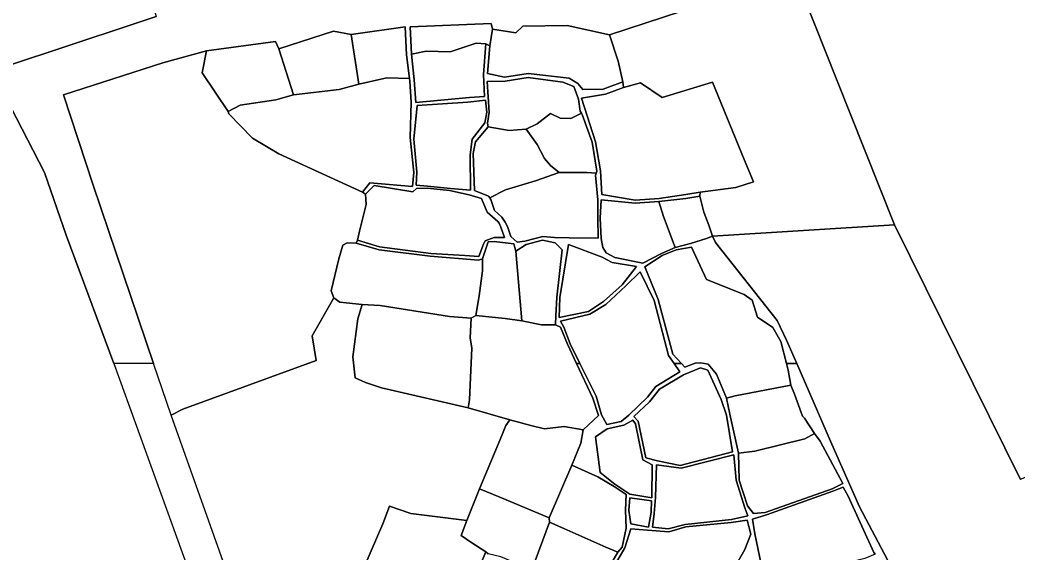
# Model space of a CAD drawing. Extents: x 544494 to 549037, y 1840490 to 1845220.
# Drawn here: x 547645.1 to 547872.5, y 1841956.8 to 1842078.3 of the extents above; entities that cross this region are included whole.
import ezdxf

# ---------------------------------------------------------------- set-up
doc = ezdxf.new("R2010")
doc.units = 0
doc.layers.add('Level 30', color=7, linetype='Continuous')

msp = doc.modelspace()

# ---------------------------------------------------------------- linework, layer by layer
at = {"layer": 'Level 30'}
for points in [[(547667.19, 1842109.15), (547668.12, 1842104.64), (547671.58, 1842091.25), (547675.15, 1842081.87), (547676.0167, 1842079.5834), (547676.2, 1842079.1), (547670.673, 1842077.266), (547627.56, 1842062.96), (547626.93, 1842065.07), (547626.39, 1842067.61), (547622.94, 1842066.91), (547621.08, 1842067.55), (547621.06, 1842067.6), (547598.33, 1842134.55), (547651.15, 1842154.88), (547658.42, 1842145.4), (547658.43, 1842143.45), (547655.69, 1842140.14), (547657.71, 1842133.86), (547659.99, 1842126.88), (547662.22, 1842124.2), (547665.55, 1842122.97), (547666.88, 1842117.83)], [(547908.58, 1842133.82), (547911.34, 1842127.82), (547952.61, 1842054.81), (547967.28, 1842024.23), (547964.25, 1842022.29), (547958.37, 1842019.14), (547956.58, 1842017.85), (547955.88, 1842018.79), (547952.74, 1842016.59), (547950.11, 1842014.77), (547946.5, 1842012.5), (547932.85, 1842002.88), (547930.05, 1842000.68), (547923.46, 1841996.69), (547920.88, 1841995.3), (547920.31, 1841996.37), (547911.46, 1841991.25), (547907.32, 1841989.42), (547903.19, 1841987.27), (547873.07, 1841973.57), (547844.39, 1842031.65), (547831.01, 1842065.21), (547821.78, 1842088.57), (547836.51, 1842095.6)], [(547844.39, 1842031.65), (547802.94, 1842029.01), (547802.1, 1842031.53), (547800.94, 1842034.52), (547800.05, 1842038.13), (547800.11, 1842039.07), (547808.25, 1842040.14), (547812.25, 1842041.44), (547810.15, 1842046.5), (547802.94, 1842064.14), (547791.47, 1842060.59), (547786.51, 1842063.97), (547782.67, 1842062.93), (547782.45, 1842064.21), (547781.42, 1842068.92), (547779.44, 1842074.87), (547816.82, 1842087.19), (547821.78, 1842088.57), (547831.01, 1842065.21)], [(547720.59, 1842074.99), (547722.37, 1842063.69), (547717.86, 1842062.48), (547707.44, 1842061.25), (547704.08, 1842071.75), (547716.59, 1842075.72)], [(547728.74, 1842065.11), (547722.37, 1842063.69), (547720.59, 1842074.99), (547732.87, 1842076.7), (547733.18, 1842070.37), (547733.86, 1842064.99)], [(547752.79, 1842076.18), (547752.22, 1842072.43), (547751.3, 1842072.85), (547749.07, 1842073), (547743.13, 1842071.04), (547737.68, 1842071.16), (547734.35, 1842070.53), (547734.05, 1842076.73), (547752.47, 1842077.48)], [(547779.44, 1842074.87), (547781.42, 1842068.92), (547782.45, 1842064.21), (547778.03, 1842062.51), (547773.4, 1842062.48), (547772.24, 1842063.84), (547770.23, 1842065.02), (547760.94, 1842066.09), (547755.5, 1842065.22), (547751.65, 1842066.08), (547752.22, 1842072.43), (547752.79, 1842076.18), (547758.13, 1842075.39), (547759.73, 1842076.91), (547769.78, 1842077.01)], [(547704.08, 1842071.75), (547707.44, 1842061.25), (547703.45, 1842060.12), (547695.34, 1842058.86), (547692.58, 1842057.4), (547686.61, 1842066.21), (547687.62, 1842071.25), (547703.37, 1842073.41)], [(547723.86, 1842038.57), (547724.04, 1842036.21), (547722.5, 1842030.2), (547722.03, 1842028.09), (547721.7, 1842027.41), (547719.67, 1842027.55), (547718.68, 1842027), (547717.8, 1842023.88), (547716.06, 1842016.6), (547716.63, 1842015.02), (547711.68, 1842006.35), (547712.6, 1842000.68), (547682.26, 1841989.62), (547679.56, 1841988.26), (547675.58, 1842000), (547661.79, 1842040.62), (547655.03, 1842061.22), (547677.66, 1842068.53), (547687.62, 1842071.25), (547686.61, 1842066.21), (547692.58, 1842057.4), (547692.75, 1842056.93), (547698.14, 1842051.34), (547704.13, 1842047.78), (547723.19, 1842039.03)], [(547734.35, 1842070.53), (547737.68, 1842071.16), (547743.13, 1842071.04), (547749.07, 1842073), (547751.3, 1842072.85), (547750.73, 1842065.9), (547750.97, 1842060.84), (547747.57, 1842060.6), (547735.35, 1842059.47), (547734.97, 1842064.64)], [(547734.05, 1842051.5), (547734.89, 1842043.57), (547734.56, 1842040.32), (547724.87, 1842041.22), (547723.19, 1842039.03), (547704.13, 1842047.78), (547698.14, 1842051.34), (547692.75, 1842056.93), (547692.58, 1842057.4), (547695.34, 1842058.86), (547703.45, 1842060.12), (547707.44, 1842061.25), (547717.86, 1842062.48), (547722.37, 1842063.69), (547728.74, 1842065.11), (547733.86, 1842064.99), (547733.93, 1842064.37), (547734.29, 1842059.53)], [(547770.28, 1842028.66), (547776.9, 1842028.61), (547776.76, 1842033.12), (547776.78, 1842037.28), (547776.26, 1842042.94), (547776.4, 1842043.37), (547776.54, 1842043.84), (547775.5, 1842050.43), (547773.22, 1842056.72), (547773.03, 1842057.06), (547772.77, 1842057.53), (547772.42, 1842060.23), (547771.33, 1842063.16), (547768.85, 1842064.15), (547760.95, 1842065.2), (547755.71, 1842064.33), (547751.58, 1842064.26), (547752.01, 1842057.29), (547751.62, 1842054.79), (547751.78, 1842053.96), (547748.93, 1842050.54), (547748.38, 1842047.84), (547748.69, 1842039.44), (547751.88, 1842038.13), (547752.16, 1842037.75), (547752.43, 1842037.37), (547753.27, 1842034.89), (547754.95, 1842033.36), (547755.64, 1842032.24), (547756.2, 1842031.23), (547756.96, 1842028.95), (547758.43, 1842027.69), (547760.17, 1842027.93), (547764.27, 1842028.96), (547766.92, 1842028.75)], [(547762.95, 1842054.63), (547760.46, 1842053.41), (547760.41, 1842053.38), (547756.61, 1842053.11), (547751.78, 1842053.96), (547751.62, 1842054.79), (547752.01, 1842057.29), (547751.58, 1842064.26), (547755.71, 1842064.33), (547760.95, 1842065.2), (547768.85, 1842064.15), (547771.33, 1842063.16), (547772.42, 1842060.23), (547772.77, 1842057.53), (547773.03, 1842057.06), (547770.6, 1842055.87), (547768.22, 1842055.9), (547766.04, 1842057.01)], [(547808.25, 1842040.14), (547800.11, 1842039.07), (547796.84, 1842038.5), (547790.74, 1842037.63), (547785.32, 1842037.25), (547777.71, 1842038.5), (547777.42, 1842043.88), (547776.22, 1842050.56), (547773.05, 1842060.45), (547778.5, 1842061.37), (547782.67, 1842062.93), (547786.51, 1842063.97), (547791.47, 1842060.59), (547802.94, 1842064.14), (547810.15, 1842046.5), (547812.25, 1842041.44)], [(547747.14, 1842059.59), (547751.23, 1842060.05), (547751.48, 1842057.28), (547751.03, 1842054.82), (547748.15, 1842051.1), (547747.74, 1842047.57), (547747.8, 1842039.54), (547743.21, 1842039.91), (547738.01, 1842040.45), (547735.41, 1842040.62), (547735.53, 1842043.58), (547734.85, 1842051.12), (547735.63, 1842058.78)], [(547751.23, 1842060.05), (547747.14, 1842059.59), (547735.63, 1842058.78), (547734.85, 1842051.12), (547735.53, 1842043.58), (547735.41, 1842040.62), (547738.01, 1842040.45), (547743.21, 1842039.91), (547747.8, 1842039.54), (547747.74, 1842047.57), (547748.15, 1842051.1), (547751.03, 1842054.82), (547751.48, 1842057.28)], [(547773.22, 1842056.72), (547775.5, 1842050.43), (547776.54, 1842043.84), (547776.4, 1842043.37), (547774.28, 1842043.53), (547768, 1842043.54), (547766.02, 1842045.17), (547764.62, 1842046.74), (547762.99, 1842049.95), (547760.46, 1842053.41), (547762.95, 1842054.63), (547766.04, 1842057.01), (547768.22, 1842055.9), (547770.6, 1842055.87), (547773.03, 1842057.06)], [(547755.72, 1842039.58), (547752.16, 1842037.75), (547751.88, 1842038.13), (547748.69, 1842039.44), (547748.38, 1842047.84), (547748.93, 1842050.54), (547751.78, 1842053.96), (547756.61, 1842053.11), (547760.41, 1842053.38), (547760.46, 1842053.41), (547762.99, 1842049.95), (547764.62, 1842046.74), (547766.02, 1842045.17), (547768, 1842043.54), (547762.6, 1842041.66)], [(547776.9, 1842028.61), (547770.28, 1842028.66), (547766.92, 1842028.75), (547764.27, 1842028.96), (547760.17, 1842027.93), (547758.43, 1842027.69), (547756.96, 1842028.95), (547756.2, 1842031.23), (547755.64, 1842032.24), (547754.95, 1842033.36), (547753.27, 1842034.89), (547752.43, 1842037.37), (547752.16, 1842037.75), (547755.72, 1842039.58), (547762.6, 1842041.66), (547768, 1842043.54), (547774.28, 1842043.53), (547776.4, 1842043.37), (547776.26, 1842042.94), (547776.78, 1842037.28), (547776.76, 1842033.12)], [(547755.49, 1842028.74), (547753.14, 1842028.7), (547751.12, 1842027.97), (547750.72, 1842027.23), (547749.65, 1842024.38), (547746.51, 1842024.59), (547738.71, 1842025.05), (547727.02, 1842026.61), (547722.03, 1842028.09), (547722.5, 1842030.2), (547724.04, 1842036.21), (547723.86, 1842038.57), (547725.81, 1842040.54), (547734.66, 1842039.14), (547735.46, 1842039.86), (547737.95, 1842039.96), (547743, 1842039.42), (547747.51, 1842038.47), (547750.28, 1842037.58), (547751.59, 1842034.47), (547754.02, 1842032.34), (547754.28, 1842032.02), (547754.72, 1842031.12)], [(547790.69, 1842036.9), (547791.73, 1842033.48), (547794.37, 1842026.42), (547791.26, 1842025.11), (547787.01, 1842022.9), (547780.68, 1842024.18), (547778.68, 1842025.22), (547777.94, 1842026.45), (547777.54, 1842028.47), (547777.3, 1842033.15), (547777.56, 1842037.33), (547785.32, 1842036.55)], [(547800.05, 1842038.13), (547800.94, 1842034.52), (547802.1, 1842031.53), (547802.94, 1842029.01), (547801.54, 1842028.5), (547797.88, 1842027.37), (547794.37, 1842026.42), (547791.73, 1842033.48), (547790.69, 1842036.9), (547796.87, 1842037.65)], [(547755.69, 1842010.24), (547749, 1842010.99), (547749.78, 1842015.46), (547750.49, 1842021.13), (547750.48, 1842023.86), (547751.8, 1842027.76), (547753.14, 1842027.81), (547757.67, 1842027.31), (547758.07, 1842025.59), (547759.48, 1842009.71)], [(547760.47, 1842027.13), (547764.19, 1842028.11), (547767.09, 1842027.53), (547768.63, 1842025.93), (547767.43, 1842015.13), (547767.2, 1842010.92), (547767.11, 1842008.84), (547763.98, 1842008.81), (547759.48, 1842009.71), (547758.07, 1842025.59)], [(547749.78, 1842015.46), (547749, 1842010.99), (547747.96, 1842010.33), (547743.03, 1842010.7), (547727.2, 1842013.2), (547723.1, 1842013.43), (547718.04, 1842014), (547716.63, 1842015.02), (547716.06, 1842016.6), (547717.8, 1842023.88), (547718.68, 1842027), (547719.67, 1842027.55), (547721.7, 1842027.41), (547726.99, 1842025.94), (547738.61, 1842024.48), (547749.63, 1842023.59), (547750.48, 1842023.86), (547750.49, 1842021.13)], [(547767.98, 1842010.53), (547768.14, 1842015.04), (547770.11, 1842027.1), (547777.77, 1842024.22), (547780.02, 1842023.04), (547785.58, 1842022.1), (547782.36, 1842017.95), (547778.11, 1842014.12), (547774.66, 1842011.84)], [(547768.14, 1842015.04), (547767.98, 1842010.53), (547774.66, 1842011.84), (547778.11, 1842014.12), (547782.36, 1842017.95), (547785.58, 1842022.1), (547780.02, 1842023.04), (547777.77, 1842024.22), (547770.11, 1842027.1)], [(547808.08, 1841992.63), (547806.12, 1841992.09), (547805.97, 1841992.54), (547803.82, 1841997.62), (547801.95, 1841999.85), (547800.29, 1842000.17), (547798.99, 1842000.11), (547796.61, 1841999.2), (547795.88, 1842000), (547793.89, 1842002.18), (547790.55, 1842014.62), (547787.53, 1842022.03), (547791.41, 1842024.59), (547794.67, 1842025.89), (547798.13, 1842026.51), (547801.57, 1842019.17), (547810.11, 1842015.78), (547811.97, 1842014.45), (547813.18, 1842010.6), (547816.64, 1842008.2), (547818.5, 1842005.03), (547819.76, 1842000), (547820.15, 1841998.47), (547820.79, 1841995.12)], [(547782.08, 1841986.84), (547778.81, 1841986.15), (547777.66, 1841988.3), (547776.38, 1841992.57), (547772.71, 1842000), (547772.7, 1842000), (547770.5, 1842004.47), (547769.04, 1842008.3), (547768.32, 1842009.68), (547774.98, 1842011.25), (547778.61, 1842013.45), (547783.14, 1842017.68), (547786.42, 1842020.89), (547789.61, 1842014.35), (547792.92, 1842001.83), (547794.19, 1842000), (547794.18, 1842000), (547795.46, 1841998.15), (547790.02, 1841994.78), (547788.1, 1841992.35), (547783.87, 1841988.24)], [(547747.54, 1841991.74), (547747.25, 1841989.94), (547727.5, 1841994.51), (547723.89, 1841995.68), (547721.47, 1841996.79), (547720.95, 1842001.51), (547722.13, 1842010.23), (547723.1, 1842013.43), (547727.2, 1842013.2), (547743.03, 1842010.7), (547747.96, 1842010.33), (547747.73, 1842005.85), (547748.06, 1842003.48)], [(547776.95, 1841988.16), (547773.46, 1841984.88), (547769.1, 1841985.67), (547764.66, 1841985.16), (547761.49, 1841985.89), (547756.76, 1841987.15), (547747.25, 1841989.94), (547747.54, 1841991.74), (547748.06, 1842003.48), (547747.73, 1842005.85), (547747.96, 1842010.33), (547749, 1842010.99), (547755.69, 1842010.24), (547759.48, 1842009.71), (547763.98, 1842008.81), (547767.11, 1842008.84), (547768.3, 1842008.29), (547769.85, 1842004.45), (547771.96, 1842000), (547775.68, 1841992.15)], [(547806.09, 1841988.22), (547807.45, 1841979.87), (547795.56, 1841976.75), (547790.35, 1841977.82), (547787.7, 1841978.53), (547785.98, 1841986.86), (547784.99, 1841987.98), (547788.56, 1841991.28), (547790.85, 1841994.21), (547796.32, 1841997.46), (547800.2, 1841999.01), (547801.84, 1841998.5), (547804.91, 1841991.8)], [(547807.45, 1841979.87), (547806.09, 1841988.22), (547804.91, 1841991.8), (547801.84, 1841998.5), (547800.2, 1841999.01), (547796.32, 1841997.46), (547790.85, 1841994.21), (547788.56, 1841991.28), (547784.99, 1841987.98), (547785.98, 1841986.86), (547787.7, 1841978.53), (547790.35, 1841977.82), (547795.56, 1841976.75)], [(547812.53, 1841980.08), (547808.82, 1841979.56), (547806.85, 1841988.48), (547806.12, 1841992.09), (547808.08, 1841992.63), (547820.79, 1841995.12), (547821.59, 1841993.06), (547823.42, 1841988), (547823.86, 1841987.55), (547826.14, 1841984.08), (547823.91, 1841982.85)], [(547756.76, 1841987.15), (547761.49, 1841985.89), (547764.66, 1841985.16), (547769.1, 1841985.67), (547773.46, 1841984.88), (547772.9, 1841981.85), (547770.85, 1841976.83), (547765.71, 1841964.87), (547754.43, 1841969.6), (547749.86, 1841971.48), (547754.93, 1841983.6), (547755.79, 1841985.93)], [(547785.39, 1841986.25), (547787.02, 1841978.1), (547789.19, 1841976.95), (547789.1, 1841969.41), (547784.07, 1841970.29), (547780.66, 1841972.53), (547777.29, 1841975.2), (547776.22, 1841983.34), (547778.91, 1841985.17), (547782.74, 1841985.98), (547784.75, 1841987.14)], [(547787.02, 1841978.1), (547785.39, 1841986.25), (547784.75, 1841987.14), (547782.74, 1841985.98), (547778.91, 1841985.17), (547776.22, 1841983.34), (547777.29, 1841975.2), (547780.66, 1841972.53), (547784.07, 1841970.29), (547789.1, 1841969.41), (547789.19, 1841976.95)], [(547827.45, 1841982.33), (547832.59, 1841972.69), (547830.17, 1841971.45), (547814.89, 1841966.07), (547812.27, 1841965.82), (547810.88, 1841967.56), (547809.01, 1841973.48), (547808.82, 1841979.56), (547812.53, 1841980.08), (547823.91, 1841982.85), (547826.14, 1841984.08)], [(547796.65, 1841963.31), (547792.82, 1841962.36), (547789.25, 1841962.73), (547789.59, 1841965.88), (547789.94, 1841969.48), (547790.14, 1841976.9), (547795.79, 1841976.21), (547807.78, 1841979.21), (547808.32, 1841973.43), (547810.24, 1841967.14), (547810.96, 1841965.33), (547807.23, 1841964.45)], [(547792.82, 1841962.36), (547796.65, 1841963.31), (547807.23, 1841964.45), (547810.96, 1841965.33), (547810.24, 1841967.14), (547808.32, 1841973.43), (547807.78, 1841979.21), (547795.79, 1841976.21), (547790.14, 1841976.9), (547789.94, 1841969.48), (547789.59, 1841965.88), (547789.25, 1841962.73)], [(547782.32, 1841958.14), (547781.34, 1841957.05), (547778.62, 1841958.16), (547769.06, 1841962.42), (547765.79, 1841963.84), (547765.71, 1841964.87), (547770.85, 1841976.83), (547776.8, 1841974.18), (547780.49, 1841971.99), (547783.23, 1841970.2), (547783.12, 1841966.63), (547783.28, 1841962.47)], [(547765.71, 1841964.87), (547765.79, 1841963.84), (547761.78, 1841952.98), (547754.71, 1841955.94), (547751.84, 1841956.63), (547751.3, 1841957.11), (547747.84, 1841959.32), (547745.65, 1841960.83), (547746.91, 1841964.23), (547749.86, 1841971.48), (547754.43, 1841969.6)], [(547837.58, 1841955.61), (547818.05, 1841950.68), (547814.79, 1841950.67), (547812.59, 1841961.22), (547812.05, 1841964.58), (547815.19, 1841965.57), (547830.33, 1841970.9), (547832.69, 1841971.83), (547833.84, 1841969.79), (547839.66, 1841957), (547839.99, 1841956.6)], [(547789, 1841968.71), (547788.96, 1841966.18), (547788.34, 1841962.72), (547784.32, 1841963.46), (547783.87, 1841966.55), (547784.1, 1841969.39)], [(547788.96, 1841966.18), (547789, 1841968.71), (547784.1, 1841969.39), (547783.87, 1841966.55), (547784.32, 1841963.46), (547788.34, 1841962.72)], [(547746.91, 1841964.23), (547745.65, 1841960.83), (547747.84, 1841959.32), (547751.3, 1841957.11), (547746.18, 1841944.97), (547743.4, 1841936.91), (547741.44, 1841933.68), (547736.84, 1841936.16), (547724.26, 1841942.6), (547719.59, 1841944.54), (547727.77, 1841963.52), (547729.32, 1841967.53), (547734.15, 1841965.82)], [(547810.27, 1841957.66), (547807.16, 1841952.21), (547806.19, 1841947.34), (547803.77, 1841944.88), (547801.62, 1841943.9), (547796.94, 1841944.49), (547791.96, 1841945.81), (547785.31, 1841950.09), (547780.85, 1841954.41), (547782.94, 1841958), (547784.28, 1841962.38), (547788.14, 1841962.02), (547792.95, 1841961.67), (547796.82, 1841962.83), (547807.15, 1841963.82), (547810.83, 1841964.32), (547811.62, 1841961.13)], [(547807.16, 1841952.21), (547810.27, 1841957.66), (547811.62, 1841961.13), (547810.83, 1841964.32), (547807.15, 1841963.82), (547796.82, 1841962.83), (547792.95, 1841961.67), (547788.14, 1841962.02), (547784.28, 1841962.38), (547782.94, 1841958), (547780.85, 1841954.41), (547785.31, 1841950.09), (547791.96, 1841945.81), (547796.94, 1841944.49), (547801.62, 1841943.9), (547803.77, 1841944.88), (547806.19, 1841947.34)], [(547765.79, 1841963.84), (547769.06, 1841962.42), (547778.62, 1841958.16), (547781.34, 1841957.05), (547779.44, 1841953.81), (547775.03, 1841946), (547761.78, 1841952.98)]]:
    msp.add_lwpolyline(points, close=True, dxfattribs=at)
for points in [[(547598.33, 1842134.55), (547621.06, 1842067.6), (547621.08, 1842067.55), (547622.94, 1842066.91), (547626.39, 1842067.61), (547626.93, 1842065.07), (547627.56, 1842062.96), (547670.673, 1842077.266), (547676.2, 1842079.1)], [(547816.82, 1842087.19), (547779.44, 1842074.87), (547769.78, 1842077.01), (547759.73, 1842076.91), (547758.13, 1842075.39), (547752.79, 1842076.18), (547752.47, 1842077.48), (547734.05, 1842076.73), (547734.35, 1842070.53), (547734.97, 1842064.64), (547735.35, 1842059.47), (547747.57, 1842060.6), (547750.97, 1842060.84), (547750.73, 1842065.9), (547751.3, 1842072.85), (547752.22, 1842072.43), (547751.65, 1842066.08), (547755.5, 1842065.22), (547760.94, 1842066.09), (547770.23, 1842065.02), (547772.24, 1842063.84), (547773.4, 1842062.48), (547778.03, 1842062.51), (547782.45, 1842064.21), (547782.67, 1842062.93), (547778.5, 1842061.37), (547773.05, 1842060.45), (547776.22, 1842050.56), (547777.42, 1842043.88), (547777.71, 1842038.5), (547785.32, 1842037.25), (547790.74, 1842037.63), (547796.84, 1842038.5), (547800.11, 1842039.07), (547800.05, 1842038.13), (547796.87, 1842037.65), (547790.69, 1842036.9), (547785.32, 1842036.55), (547777.56, 1842037.33), (547777.3, 1842033.15), (547777.54, 1842028.47), (547777.94, 1842026.45), (547778.68, 1842025.22), (547780.68, 1842024.18), (547787.01, 1842022.9), (547791.26, 1842025.11), (547794.37, 1842026.42), (547797.88, 1842027.37), (547801.54, 1842028.5), (547802.94, 1842029.01), (547803.62, 1842027.6), (547817.66, 1842009.83), (547819.8, 1842005.33), (547822.11, 1842000), (547819.76, 1842000), (547818.5, 1842005.03), (547816.64, 1842008.2), (547813.18, 1842010.6), (547811.97, 1842014.45), (547810.11, 1842015.78), (547801.57, 1842019.17), (547798.13, 1842026.51), (547794.67, 1842025.89), (547791.41, 1842024.59), (547787.53, 1842022.03), (547790.55, 1842014.62), (547793.89, 1842002.18), (547795.88, 1842000), (547794.19, 1842000), (547792.92, 1842001.83), (547789.61, 1842014.35), (547786.42, 1842020.89), (547783.14, 1842017.68), (547778.61, 1842013.45), (547774.98, 1842011.25), (547768.32, 1842009.68), (547769.04, 1842008.3), (547770.5, 1842004.47), (547772.7, 1842000), (547771.96, 1842000), (547769.85, 1842004.45), (547768.3, 1842008.29), (547767.11, 1842008.84), (547767.2, 1842010.92), (547767.43, 1842015.13), (547768.63, 1842025.93), (547767.09, 1842027.53), (547764.19, 1842028.11), (547760.47, 1842027.13), (547758.07, 1842025.59), (547757.67, 1842027.31), (547753.14, 1842027.81), (547751.8, 1842027.76), (547750.48, 1842023.86), (547749.63, 1842023.59), (547738.61, 1842024.48), (547726.99, 1842025.94), (547721.7, 1842027.41), (547722.03, 1842028.09), (547727.02, 1842026.61), (547738.71, 1842025.05), (547746.51, 1842024.59), (547749.65, 1842024.38), (547750.72, 1842027.23), (547751.12, 1842027.97), (547753.14, 1842028.7), (547755.49, 1842028.74), (547754.72, 1842031.12), (547754.28, 1842032.02), (547754.02, 1842032.34), (547751.59, 1842034.47), (547750.28, 1842037.58), (547747.51, 1842038.47), (547743, 1842039.42), (547737.95, 1842039.96), (547735.46, 1842039.86), (547734.66, 1842039.14), (547725.81, 1842040.54), (547723.86, 1842038.57), (547723.19, 1842039.03), (547724.87, 1842041.22), (547734.56, 1842040.32), (547734.89, 1842043.57), (547734.05, 1842051.5), (547734.29, 1842059.53), (547733.93, 1842064.37), (547733.86, 1842064.99), (547733.18, 1842070.37), (547732.87, 1842076.7), (547720.59, 1842074.99), (547716.59, 1842075.72), (547704.08, 1842071.75), (547703.37, 1842073.41), (547687.62, 1842071.25), (547677.66, 1842068.53), (547655.03, 1842061.22), (547661.79, 1842040.62), (547675.58, 1842000), (547675.57, 1842000), (547666.49, 1842000), (547655.63, 1842029.23), (547650.69, 1842043.55), (547643.05, 1842058.45)], [(547643.05, 1842058.45), (547650.69, 1842043.55), (547655.63, 1842029.23), (547666.49, 1842000), (547697.69, 1841913.91), (547681.64, 1841903.81), (547680.89, 1841902.39), (547676.3, 1841904.48), (547666.02, 1841907.77), (547651.61, 1841909.41), (547649.4, 1841908.05), (547645.63, 1841905.44), (547642.81, 1841907.7)], [(547914.82, 1841936.92), (547857.75, 1841925.32), (547853.7, 1841933.12), (547852.48, 1841935.11), (547851.03, 1841938.33), (547847.13, 1841947.12), (547836.41, 1841967.33), (547829.76, 1841982.31), (547822.11, 1842000), (547819.8, 1842005.33), (547817.66, 1842009.83), (547803.62, 1842027.6), (547802.94, 1842029.01), (547844.39, 1842031.65), (547873.07, 1841973.57)], [(547702.82, 1841922.83), (547679.56, 1841988.26), (547682.26, 1841989.62), (547712.6, 1842000.68), (547711.68, 1842006.35), (547716.63, 1842015.02), (547718.04, 1842014), (547723.1, 1842013.43), (547722.13, 1842010.23), (547720.95, 1842001.51), (547721.47, 1841996.79), (547723.89, 1841995.68), (547727.5, 1841994.51), (547747.25, 1841989.94), (547756.76, 1841987.15), (547755.79, 1841985.93), (547754.93, 1841983.6), (547749.86, 1841971.48), (547746.91, 1841964.23), (547734.15, 1841965.82), (547729.32, 1841967.53), (547727.77, 1841963.52), (547719.59, 1841944.54)], [(547779.44, 1841953.81), (547781.34, 1841957.05), (547782.32, 1841958.14), (547783.28, 1841962.47), (547783.12, 1841966.63), (547783.23, 1841970.2), (547780.49, 1841971.99), (547776.8, 1841974.18), (547770.85, 1841976.83), (547772.9, 1841981.85), (547773.46, 1841984.88), (547776.95, 1841988.16), (547775.68, 1841992.15), (547771.96, 1842000), (547772.7, 1842000), (547776.38, 1841992.57), (547777.66, 1841988.3), (547778.81, 1841986.15), (547782.08, 1841986.84), (547783.87, 1841988.24), (547788.1, 1841992.35), (547790.02, 1841994.78), (547795.46, 1841998.15), (547794.19, 1842000), (547795.88, 1842000), (547796.61, 1841999.2), (547798.99, 1842000.11), (547800.29, 1842000.17), (547801.95, 1841999.85), (547803.82, 1841997.62), (547805.97, 1841992.54), (547806.12, 1841992.09), (547806.85, 1841988.48), (547808.82, 1841979.56), (547809.01, 1841973.48), (547810.88, 1841967.56), (547812.27, 1841965.82), (547814.89, 1841966.07), (547830.17, 1841971.45), (547832.59, 1841972.69), (547827.45, 1841982.33), (547826.14, 1841984.08), (547823.86, 1841987.55), (547823.42, 1841988), (547821.59, 1841993.06), (547820.79, 1841995.12), (547820.15, 1841998.47), (547819.76, 1842000), (547822.11, 1842000), (547829.76, 1841982.31), (547836.41, 1841967.33), (547847.13, 1841947.12)], [(547839.99, 1841956.6), (547839.66, 1841957), (547833.84, 1841969.79), (547832.69, 1841971.83), (547830.33, 1841970.9), (547815.19, 1841965.57), (547812.05, 1841964.58), (547812.59, 1841961.22), (547814.79, 1841950.67)], [(547746.18, 1841944.97), (547751.3, 1841957.11), (547751.84, 1841956.63)]]:
    msp.add_lwpolyline(points, dxfattribs=at)

doc.saveas('drawing.dxf')
